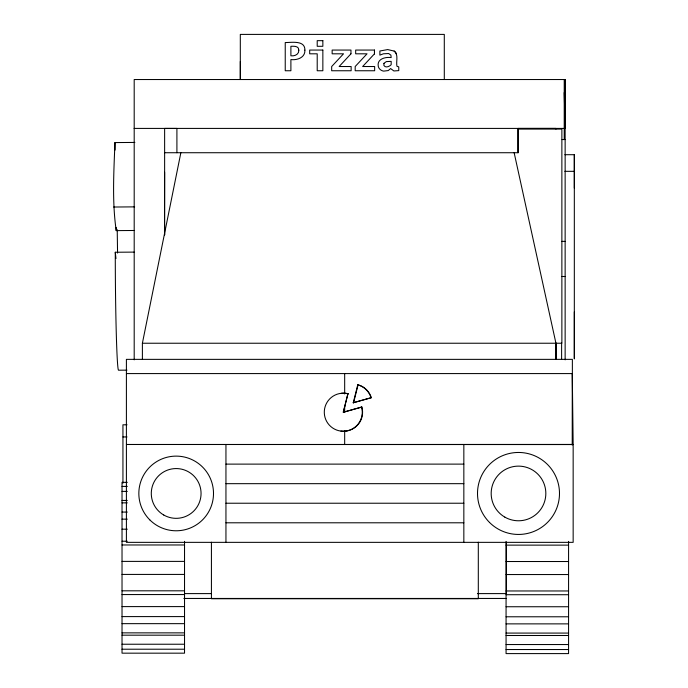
<?xml version="1.0" encoding="UTF-8"?>
<svg xmlns="http://www.w3.org/2000/svg" width="688" height="688" viewBox="0 0 688 688"><rect width="100%" height="100%" fill="white"/><g stroke="black" fill="none" stroke-linecap="round" stroke-linejoin="round"><path stroke-width="1.03" d="M164.63 152.727L518.055 152.727L518.055 129.077L561.872 129.077L561.872 343.235L142.39 343.235L142.39 359.36M134.194 359.841L134.194 79.533L565.14 79.533L565.14 128.415L134.108 128.415M574.325 311.896L574.325 358.749L574.325 154.705L564.882 154.705M574.325 188.134L574.325 154.705M164.509 233.714L164.63 172.292M134.04 230.489L116.22 230.618C112.006 201.464 113.855 171.905 114.948 142.579L134.865 142.433M142.39 343.235L180.858 152.727M343.286 412.215L347.922 393.768L343.286 412.215L361.862 407.012A19.023 18.989 -90 0 1 340.904 431.049M353.262 402.747L357.769 384.807C364.184 386.26 369.404 391.429 371.339 397.681L353.262 402.747L371.339 397.681M353.572 402.747L358.078 384.807M374.478 53.81L362.653 66.521L374.65 66.521L374.65 70.752L355.189 70.752L355.189 66.521L367.039 53.81L355.67 53.81L355.67 50.061L374.478 50.061L374.478 53.81L374.478 50.061M343.596 412.215L361.862 407.012M113.675 207.028L134.642 206.873M126.962 370.144L118.577 370.204A93.714 2.528 89.6 0 1 115.283 252.247L134.151 252.109M562.087 139.544L565.14 139.544M564.882 171.329L574.325 171.329M164.63 233.438L164.63 234.926L164.63 128.415L176.911 128.432L176.911 152.727M561.924 241.376L565.14 241.376M561.924 276.499L565.14 276.499M126.403 373.584L572.364 373.584L572.364 359.36L126.403 359.36L126.403 542.35L573.156 542.35L573.156 444.56L572.27 373.584L572.227 445.007M127.031 424.806L122.937 424.806L122.937 483.157M122.937 436.949L127.031 436.949M572.27 444.431L126.403 444.491L573.156 444.56M225.948 464.116L463.832 464.116M127.323 482.34L122.025 482.34L122.025 653.17L184.53 653.17L184.53 541.327M225.948 483.673L463.832 483.673M122.025 486.407L127.323 486.407M122.025 491.395L127.323 491.395M122.025 500.443L127.323 500.443M122.025 502.859L127.323 502.859M225.948 503.229L463.832 503.229M122.025 512.07L127.323 512.07M122.025 519.156L127.323 519.156M225.948 522.794L463.832 522.794M122.025 529.192L127.323 529.192M122.025 541.224L127.323 541.224M122.025 544.973L184.53 544.973M506.067 545.128L568.572 545.128M122.025 561.391L184.53 561.391M506.067 561.52L568.572 561.52M122.025 574.42L184.53 574.42M506.067 574.549L568.572 574.549M122.025 590.811L184.53 590.811M506.067 590.966L568.572 590.966M184.53 593.606L211.354 593.606M477.403 593.606L506.368 593.606L506.368 542.333M122.025 594.561L184.53 594.561M506.067 594.716L568.572 594.716M183.842 598.448L506.23 598.448M122.025 606.601L184.53 606.601M506.067 606.747L568.572 606.747M122.025 616.594L184.53 616.594M506.067 616.783L568.572 616.783M122.025 623.655L184.53 623.655M506.067 623.87L568.572 623.87M122.025 632.865L184.53 632.865M506.067 633.08L568.572 633.08M122.025 635.179L184.53 635.179M506.067 635.497L568.572 635.497M122.025 644.235L184.53 644.235M506.067 644.544L568.572 644.544M122.025 649.214L184.53 649.214M506.067 649.532L568.572 649.532M357.769 384.807C364.038 386.518 369.129 391.472 371.03 397.681M394.138 51.067L387.722 49.579L379.888 50.998L379.888 55.117L383.465 53.784L388.66 53.535L390.896 55.152L391.171 57.586C385.615 56.726 376.826 58.858 378.245 66.143A5.728 5.728 0 0 0 380.146 69.462A7.009 7.009 0 0 0 383.672 71.122L388.256 70.563L390.621 68.559L393.863 70.959L398.756 70.623L398.756 66.865L396.959 66.297C395.875 61.438 398.816 54.576 394.138 51.067A5.151 5.151 0 0 1 396.503 54.49M514.142 152.727L555.938 343.235L556.222 359.36L556.222 343.235M115.283 252.247L115.962 258.576M564.513 94.695L565.14 128.415L564.229 92.605L565.14 92.605L565.072 125.035M117.218 229.646L117.562 253.072M114.948 142.579L115.059 150.087M116.169 227.401L116.22 230.618M568.572 541.379L568.572 653.6L506.067 653.6L506.067 541.379M565.14 79.533L565.14 359.841M564.229 79.533L564.229 139.544M561.614 342.891L561.614 359.282M555.938 129.077L555.938 128.415L518.055 128.432L518.055 152.727M555.938 343.235L555.938 359.36M478.306 542.196L478.306 598.749L211.422 598.749L211.422 542.196M463.841 444.56L463.841 542.35M444.302 79.533L444.293 34.4L240.31 34.4L240.31 79.533M344.671 373.584L344.671 393.975M344.671 405.782L344.671 412.224M344.671 430.473L344.671 444.491M240.318 61.438L240.318 79.533M225.948 444.431L225.948 542.35M361.553 407.012A19.023 18.989 -90 0 1 345.23 431.144A19.023 18.989 -90 0 1 324.34 410.848A19.023 18.989 -90 0 1 347.922 393.768M341.317 393.33A19.023 18.989 -90 0 1 348.223 393.768M304.887 50.112C305.343 57.594 297.078 60.441 290.895 59.546L290.895 70.752L285.236 70.752L285.236 42.553C291.325 42.604 305.171 39.964 304.887 50.112M298.824 50.155C299.108 54.472 294.559 56.339 290.895 55.797L290.895 46.302C293.862 46.139 299.013 45.898 298.824 50.155M383.938 63.356L383.895 65.463C385.581 68.25 389.382 66.538 391.171 64.724L391.171 61.361L386.321 61.602L383.938 63.356M350.966 53.81L339.141 66.521L351.138 66.521L351.138 70.752L331.676 70.752L331.676 66.521L343.527 53.81L332.149 53.81L332.149 50.061L350.966 50.061L350.966 53.81M322.853 40.661L317.211 40.661L317.211 46.302L322.853 46.302L322.853 40.661M322.853 50.061L309.686 50.061L309.686 53.81L317.211 53.81L317.211 70.752L322.853 70.752L322.853 50.061M163.727 515.002A24.888 24.888 0 0 0 201.059 493.451A24.888 24.888 0 0 0 163.727 471.899A24.888 24.888 0 0 0 163.727 515.002M504.837 517.118A27.331 27.331 0 0 0 545.833 493.451A27.331 27.331 0 0 0 504.837 469.784A27.331 27.331 0 0 0 504.837 517.118M149.778 519.853A37.333 37.333 0 0 0 212.231 503.117A37.333 37.333 0 0 0 166.513 457.391A37.333 37.333 0 0 0 149.778 519.853M489.512 522.441A40.996 40.996 0 0 0 558.097 504.063A40.996 40.996 0 0 0 507.89 453.856A40.996 40.996 0 0 0 489.512 522.441"/></g></svg>
